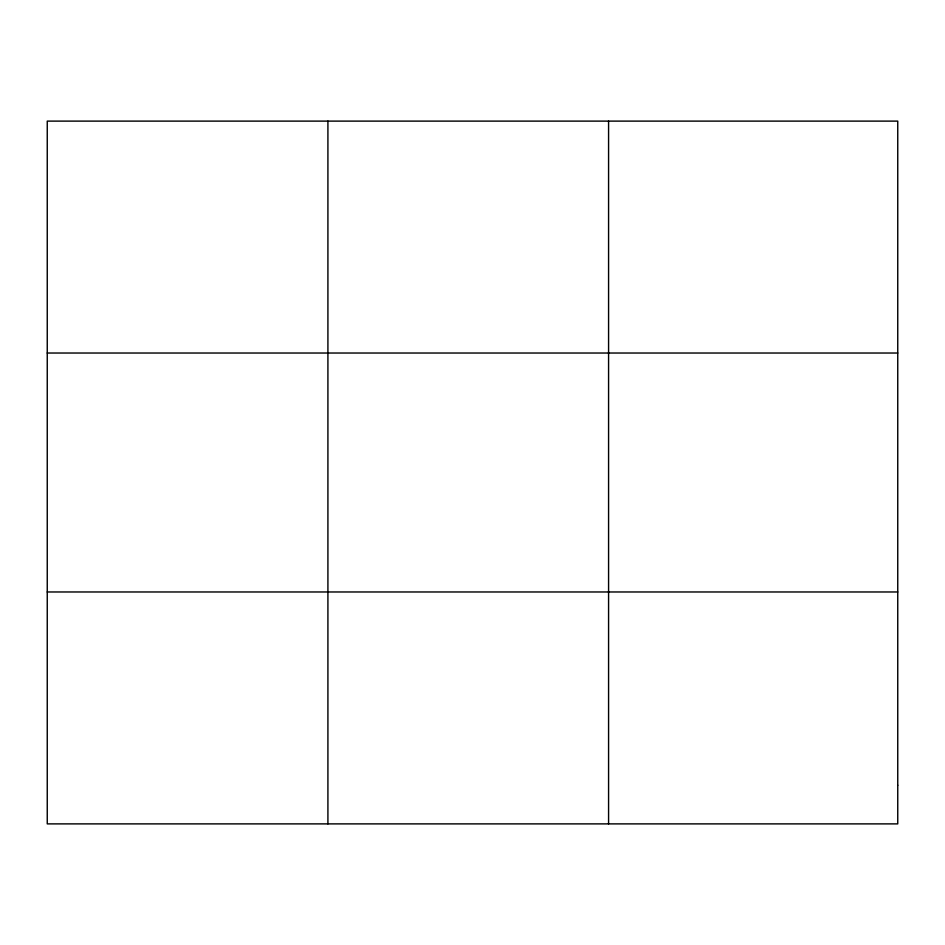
<?xml version="1.0" encoding="UTF-8"?>
<svg xmlns="http://www.w3.org/2000/svg" width="945" height="945" viewBox="0 0 945 945"><rect width="100%" height="100%" fill="white"/><g stroke="black" fill="none" stroke-linecap="round" stroke-linejoin="round"><path stroke-width="1.42" d="M327.915 121.114L327.915 823.886M608.58 121.114L608.58 823.886M47.25 353.028L897.75 353.028M47.25 591.972L897.75 591.972M897.75 785.224L897.75 823.886L47.25 823.886L47.25 121.114L897.75 121.114L897.75 785.224"/></g></svg>
